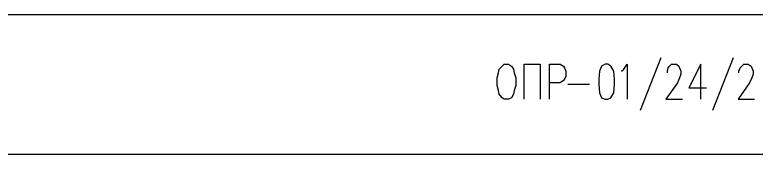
# Model space of a CAD drawing. Header units: millimetres. Extents: x 0 to 420, y 0 to 297.
# Drawn here: x 323.02 to 366.91, y 38.9 to 47.16 of the extents above; entities that cross this region are included whole.
import ezdxf

# ---------------------------------------------------------------- set-up
doc = ezdxf.new("R2010")
doc.units = ezdxf.units.MM
doc.layers.get('0').update_dxf_attribs({"linetype": 'CONTINUOUS'})

msp = doc.modelspace()

# ---------------------------------------------------------------- linework, layer by layer
at = {"color": 0, "true_color": 0x000007}
for points in [[(418.338, 47.159333), (265.472334, 47.159333)], [(361.272667, 44.619333), (360.045, 41.486667)], [(365.548334, 44.619333), (364.320667, 41.486667)], [(353.187, 42.164), (353.187, 44.238333), (354.118334, 44.238333), (354.118334, 42.164)], [(354.668667, 42.164), (354.668667, 44.238333), (355.303667, 44.238333), (355.515334, 44.111333), (355.557667, 44.026666), (355.642334, 43.815), (355.642334, 43.518666), (355.557667, 43.349333), (355.515334, 43.264666), (355.303667, 43.137666), (354.668667, 43.137666)], [(358.944334, 43.815), (359.071334, 43.942), (359.283, 44.238333), (359.283, 42.164)], [(361.653667, 43.730333), (361.653667, 43.815), (361.696, 44.026666), (361.780667, 44.111333), (361.907667, 44.238333), (362.204, 44.238333), (362.331, 44.111333), (362.373334, 44.026666), (362.458, 43.815), (362.458, 43.645666), (362.373334, 43.434), (362.246334, 43.137666), (361.569, 42.164), (362.542667, 42.164)], [(363.643334, 42.164), (363.643334, 44.238333), (362.923667, 42.841333), (363.982, 42.841333)], [(365.887, 43.730333), (365.887, 43.815), (365.971667, 44.026666), (366.056334, 44.111333), (366.183334, 44.238333), (366.437334, 44.238333), (366.606667, 44.111333), (366.649, 44.026666), (366.733667, 43.815), (366.733667, 43.645666), (366.649, 43.434), (366.522, 43.137666), (365.844667, 42.164), (366.818334, 42.164)], [(355.769334, 43.053), (357.039334, 43.053)], [(319.193334, 38.904333), (418.338, 38.904333)]]:
    msp.add_lwpolyline(points, dxfattribs=at)
for points in [[(352.001667, 44.238333), (352.255667, 44.238333), (352.425, 44.111333), (352.552, 43.942), (352.594334, 43.730333), (352.679, 43.434), (352.679, 42.968333), (352.594334, 42.672), (352.552, 42.460333), (352.425, 42.248666), (352.255667, 42.164), (352.001667, 42.164), (351.874667, 42.248666), (351.705334, 42.460333), (351.663, 42.672), (351.578334, 42.968333), (351.578334, 43.434), (351.663, 43.730333), (351.705334, 43.942), (351.874667, 44.111333)], [(357.970667, 44.238333), (357.759, 44.111333), (357.632, 43.815), (357.589667, 43.349333), (357.589667, 43.053), (357.632, 42.545), (357.759, 42.248666), (357.970667, 42.164), (358.14, 42.164), (358.309334, 42.248666), (358.478667, 42.545), (358.521, 43.053), (358.521, 43.349333), (358.478667, 43.815), (358.309334, 44.111333), (358.14, 44.238333)]]:
    msp.add_lwpolyline(points, close=True, dxfattribs=at)

doc.saveas('drawing.dxf')
